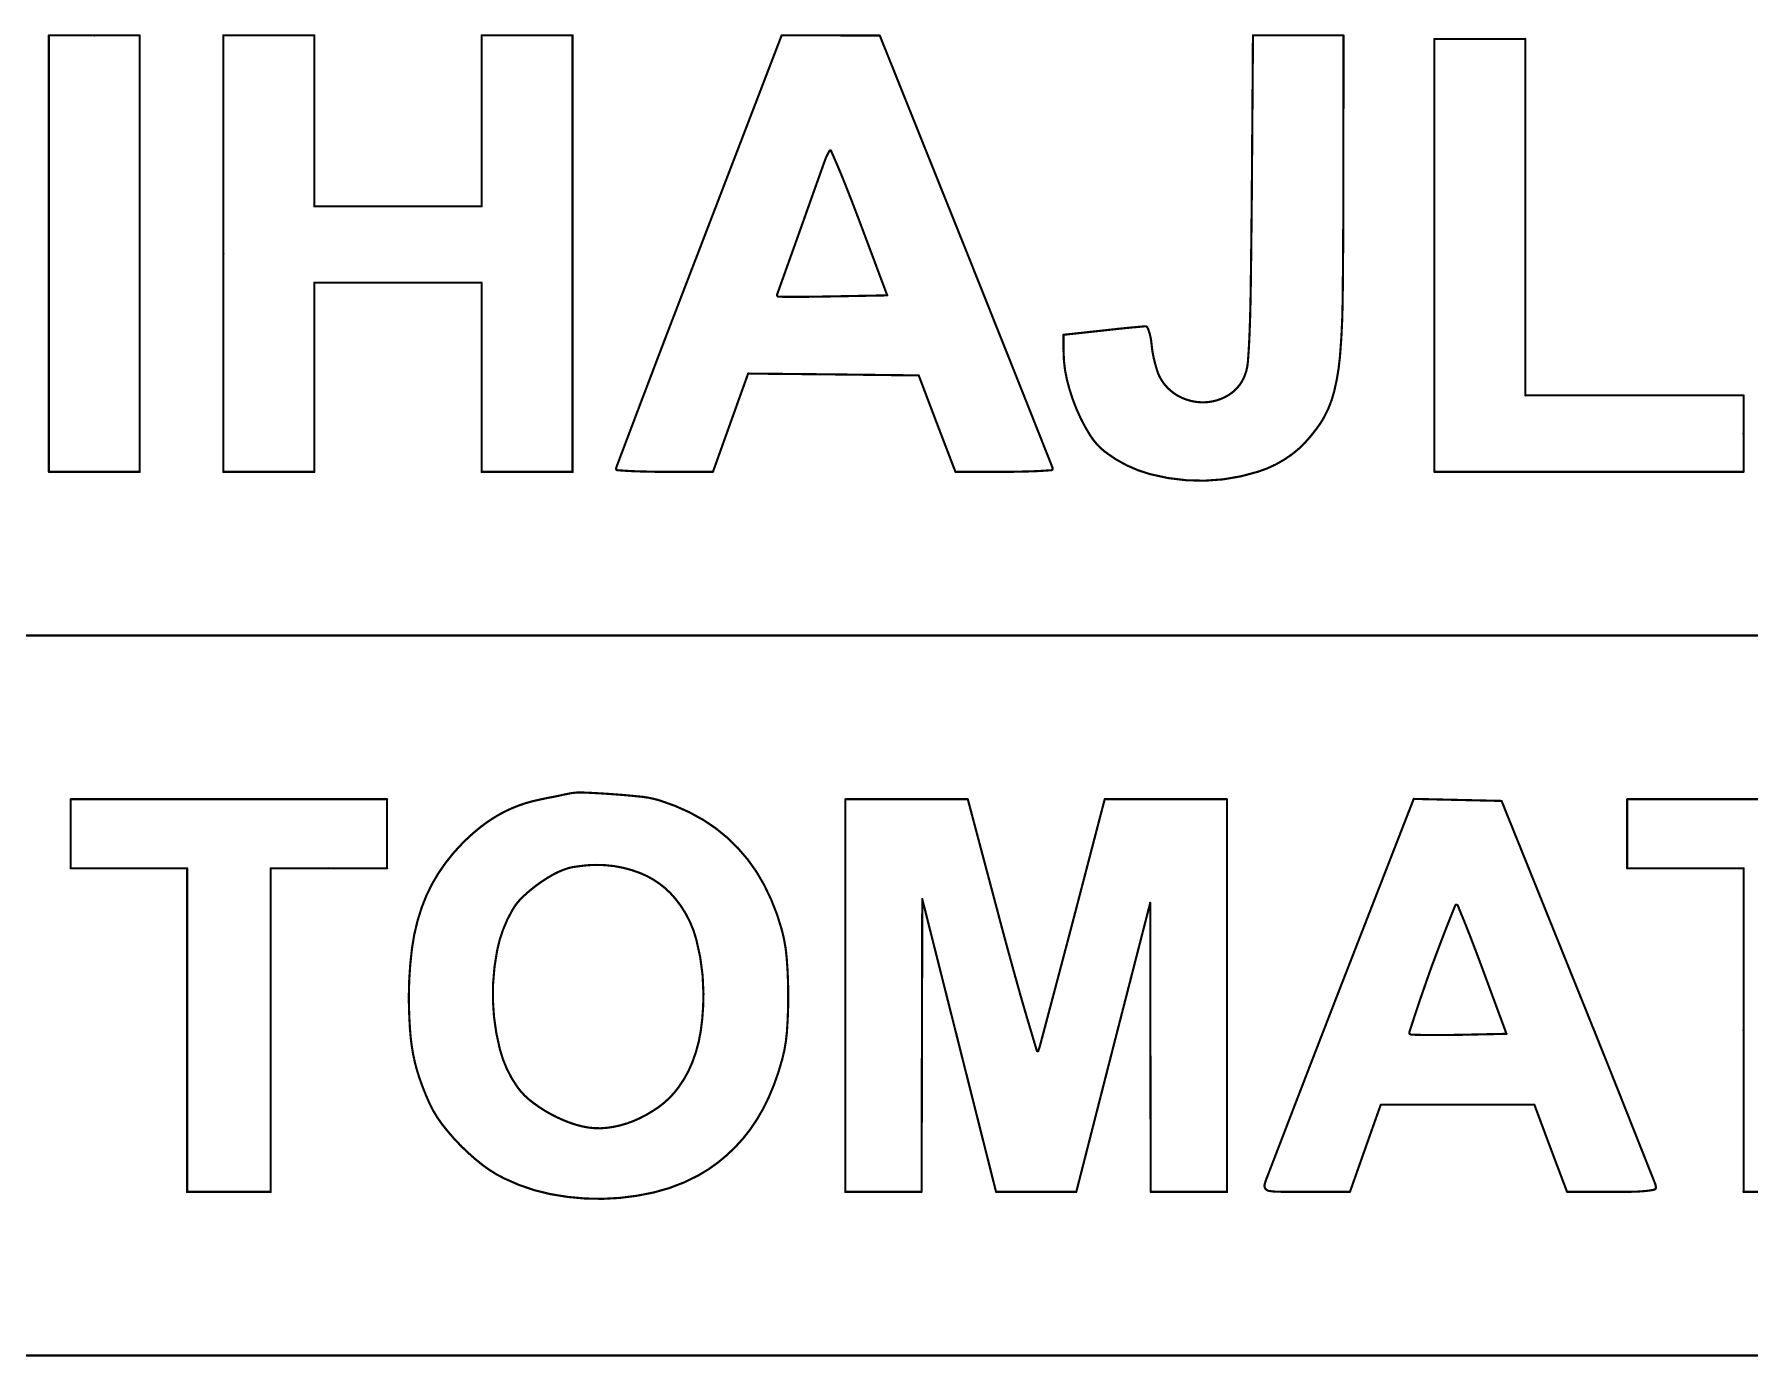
# Model space of a CAD drawing. Header units: millimetres. Extents: x -1282 to 950, y -5021 to 3311.
# Drawn here: x 108.24 to 118.38, y 65.68 to 73.5 of the extents above; entities that cross this region are included whole.
import ezdxf

# ---------------------------------------------------------------- set-up
doc = ezdxf.new("R2010")
doc.units = ezdxf.units.MM
doc.layers.add('TopOverlay', color=2, linetype='Continuous')

msp = doc.modelspace()

# ---------------------------------------------------------------- linework, layer by layer
at = {"layer": 'TopOverlay', "const_width": 0.0127}
for points in [[(108.328, 73.491), (108.597, 73.491)], [(108.328, 72.202), (108.328, 73.491)], [(108.597, 73.491), (108.865, 73.491)], [(108.865, 72.202), (108.865, 73.491)], [(109.359, 73.491), (109.628, 73.491)], [(109.359, 72.202), (109.359, 73.491)], [(109.628, 73.491), (109.897, 73.491)], [(109.897, 72.986), (109.897, 73.491)], [(110.885, 73.491), (111.154, 73.491)], [(110.885, 72.986), (110.885, 73.491)], [(111.154, 73.491), (111.422, 73.491)], [(111.422, 72.202), (111.422, 73.491)], [(112.169, 72.218), (112.658, 73.491)], [(112.658, 73.491), (112.948, 73.491)], [(112.948, 73.491), (113.238, 73.49)], [(113.238, 73.49), (113.749, 72.217)], [(115.436, 72.529), (115.443, 73.491)], [(115.443, 73.491), (115.711, 73.491)], [(115.711, 73.491), (115.978, 73.491)], [(115.977, 72.572), (115.978, 73.491)], [(116.515, 73.47), (116.784, 73.47)], [(116.515, 72.191), (116.515, 73.47)], [(116.784, 73.47), (117.052, 73.47)], [(117.052, 72.417), (117.052, 73.47)], [(109.897, 72.481), (109.897, 72.986)], [(110.885, 72.481), (110.885, 72.986)], [(109.897, 72.481), (110.391, 72.481)], [(110.391, 72.481), (110.885, 72.481)], [(113.118, 72.393), (113.282, 71.955)], [(117.052, 71.364), (117.052, 72.417)], [(108.328, 70.912), (108.328, 72.202)], [(108.865, 70.912), (108.865, 72.202)], [(109.359, 70.912), (109.359, 72.202)], [(111.422, 70.912), (111.422, 72.202)], [(116.515, 70.912), (116.515, 72.191)], [(109.897, 71.471), (109.897, 72.03)], [(109.897, 72.03), (110.391, 72.03)], [(110.391, 72.03), (110.885, 72.03)], [(110.885, 71.471), (110.885, 72.03)], [(112.962, 71.949), (113.282, 71.955)], [(114.323, 71.722), (114.554, 71.747)], [(114.323, 71.722), (114.324, 71.623)], [(109.897, 70.912), (109.897, 71.471)], [(110.885, 70.912), (110.885, 71.471)], [(112.356, 71.203), (112.46, 71.493)], [(112.46, 71.493), (112.964, 71.488)], [(112.964, 71.488), (113.468, 71.482)], [(113.468, 71.482), (113.576, 71.197)], [(117.052, 71.364), (117.697, 71.364)], [(117.697, 71.364), (118.342, 71.364)], [(118.342, 71.138), (118.342, 71.364)], [(112.252, 70.912), (112.356, 71.203)], [(113.576, 71.197), (113.685, 70.912)], [(118.342, 70.912), (118.342, 71.138)], [(108.328, 70.912), (108.597, 70.912)], [(108.597, 70.912), (108.865, 70.912)], [(109.359, 70.912), (109.628, 70.912)], [(109.628, 70.912), (109.897, 70.912)], [(110.885, 70.912), (111.154, 70.912)], [(111.154, 70.912), (111.422, 70.912)], [(111.966, 70.912), (112.252, 70.912)], [(113.685, 70.912), (113.972, 70.912)], [(116.515, 70.912), (117.428, 70.912)], [(117.428, 70.912), (118.342, 70.912)], [(89.44, 69.945), (111.143, 69.945)], [(111.143, 69.945), (132.846, 69.945)], [(108.457, 68.774), (108.457, 68.978)], [(108.457, 68.978), (109.392, 68.978)], [(109.392, 68.978), (110.326, 68.978)], [(110.326, 68.774), (110.326, 68.978)], [(113.034, 67.818), (113.034, 68.978)], [(113.034, 68.978), (113.396, 68.978)], [(113.396, 68.978), (113.758, 68.978)], [(113.758, 68.978), (113.96, 68.217)], [(114.378, 68.253), (114.567, 68.978)], [(114.567, 68.978), (114.929, 68.978)], [(114.929, 68.978), (115.29, 68.978)], [(115.29, 67.818), (115.29, 68.978)], [(115.958, 67.863), (116.393, 68.98)], [(116.393, 68.98), (116.653, 68.974)], [(116.653, 68.974), (116.912, 68.968)], [(116.912, 68.968), (117.367, 67.84)], [(117.654, 68.774), (117.654, 68.978)], [(117.654, 68.978), (118.578, 68.978)], [(108.457, 68.57), (108.457, 68.774)], [(110.326, 68.57), (110.326, 68.774)], [(117.654, 68.57), (117.654, 68.774)], [(108.457, 68.57), (108.801, 68.57)], [(108.801, 68.57), (109.145, 68.57)], [(109.145, 67.614), (109.145, 68.57)], [(109.639, 68.57), (109.983, 68.57)], [(109.639, 67.614), (109.639, 68.57)], [(109.983, 68.57), (110.326, 68.57)], [(117.654, 68.57), (117.998, 68.57)], [(117.998, 68.57), (118.342, 68.57)], [(118.342, 67.614), (118.342, 68.57)], [(113.487, 67.523), (113.489, 68.388)], [(113.489, 68.388), (113.707, 67.523)], [(114.617, 67.512), (114.836, 68.366)], [(114.836, 68.366), (114.837, 67.512)], [(116.8, 67.974), (116.941, 67.592)], [(113.034, 66.658), (113.034, 67.818)], [(115.29, 66.658), (115.29, 67.818)], [(109.145, 66.658), (109.145, 67.614)], [(109.639, 66.658), (109.639, 67.614)], [(118.342, 66.658), (118.342, 67.614)], [(113.485, 66.658), (113.487, 67.523)], [(113.707, 67.523), (113.925, 66.658)], [(114.399, 66.658), (114.617, 67.512)], [(114.837, 67.512), (114.839, 66.658)], [(116.661, 67.586), (116.941, 67.592)], [(116.107, 66.916), (116.198, 67.173)], [(116.198, 67.173), (116.652, 67.173)], [(116.652, 67.173), (117.106, 67.173)], [(117.106, 67.173), (117.202, 66.915)], [(116.016, 66.658), (116.107, 66.916)], [(117.202, 66.915), (117.299, 66.658)], [(109.145, 66.658), (109.392, 66.658)], [(109.392, 66.658), (109.639, 66.658)], [(113.034, 66.658), (113.26, 66.658)], [(113.26, 66.658), (113.485, 66.658)], [(113.925, 66.658), (114.162, 66.658)], [(114.162, 66.658), (114.399, 66.658)], [(114.839, 66.658), (115.065, 66.658)], [(115.065, 66.658), (115.29, 66.658)], [(115.758, 66.658), (116.016, 66.658)], [(117.299, 66.658), (117.562, 66.658)], [(118.342, 66.658), (118.578, 66.658)], [(89.44, 65.691), (111.143, 65.691)], [(111.143, 65.691), (132.846, 65.691)]]:
    msp.add_lwpolyline(points, dxfattribs=at)
at = {"layer": 'TopOverlay', "const_width": 0.00635}
for points in [[(108.325, 73.491, 1), (108.331, 73.491, 1)], [(108.325, 73.491, 1), (108.331, 73.491, 1)], [(108.593, 73.491, 1), (108.6, 73.491, 1)], [(108.593, 73.491, 1), (108.6, 73.491, 1)], [(108.862, 73.491, 1), (108.868, 73.491, 1)], [(108.862, 73.491, 1), (108.868, 73.491, 1)], [(109.356, 73.491, 1), (109.363, 73.491, 1)], [(109.356, 73.491, 1), (109.363, 73.491, 1)], [(109.625, 73.491, 1), (109.631, 73.491, 1)], [(109.625, 73.491, 1), (109.631, 73.491, 1)], [(109.894, 73.491, 1), (109.9, 73.491, 1)], [(109.894, 73.491, 1), (109.9, 73.491, 1)], [(110.882, 73.491, 1), (110.888, 73.491, 1)], [(110.882, 73.491, 1), (110.888, 73.491, 1)], [(111.151, 73.491, 1), (111.157, 73.491, 1)], [(111.151, 73.491, 1), (111.157, 73.491, 1)], [(111.419, 73.491, 1), (111.426, 73.491, 1)], [(111.419, 73.491, 1), (111.426, 73.491, 1)], [(112.655, 73.491, 1), (112.661, 73.491, 1)], [(112.655, 73.491, 1), (112.661, 73.491, 1)], [(112.945, 73.491, 1), (112.951, 73.491, 1)], [(112.945, 73.491, 1), (112.951, 73.491, 1)], [(113.235, 73.49, 1), (113.241, 73.49, 1)], [(113.235, 73.49, 1), (113.241, 73.49, 1)], [(115.44, 73.491, 1), (115.447, 73.491, 1)], [(115.44, 73.491, 1), (115.447, 73.491, 1)], [(115.708, 73.491, 1), (115.714, 73.491, 1)], [(115.708, 73.491, 1), (115.714, 73.491, 1)], [(115.975, 73.491, 1), (115.981, 73.491, 1)], [(115.975, 73.491, 1), (115.981, 73.491, 1)], [(116.512, 73.47, 1), (116.518, 73.47, 1)], [(116.512, 73.47, 1), (116.518, 73.47, 1)], [(116.781, 73.47, 1), (116.787, 73.47, 1)], [(116.781, 73.47, 1), (116.787, 73.47, 1)], [(117.049, 73.47, 1), (117.056, 73.47, 1)], [(117.049, 73.47, 1), (117.056, 73.47, 1)], [(109.894, 72.986, 1), (109.9, 72.986, 1)], [(109.894, 72.986, 1), (109.9, 72.986, 1)], [(110.882, 72.986, 1), (110.888, 72.986, 1)], [(110.882, 72.986, 1), (110.888, 72.986, 1)], [(112.938, 72.809, 1), (112.944, 72.809, 1)], [(112.938, 72.809, 1), (112.944, 72.809, 1)], [(112.947, 72.809, 1), (112.953, 72.809, 1)], [(112.947, 72.809, 1), (112.953, 72.809, 1)], [(112.912, 72.756, 1), (112.918, 72.756, 1)], [(112.912, 72.756, 1), (112.918, 72.756, 1)], [(112.995, 72.696, 1), (113.002, 72.696, 1)], [(112.995, 72.696, 1), (113.002, 72.696, 1)], [(115.974, 72.572, 1), (115.98, 72.572, 1)], [(115.974, 72.572, 1), (115.98, 72.572, 1)], [(109.894, 72.481, 1), (109.9, 72.481, 1)], [(109.894, 72.481, 1), (109.9, 72.481, 1)], [(110.388, 72.481, 1), (110.394, 72.481, 1)], [(110.388, 72.481, 1), (110.394, 72.481, 1)], [(110.882, 72.481, 1), (110.888, 72.481, 1)], [(110.882, 72.481, 1), (110.888, 72.481, 1)], [(113.051, 72.559, 1), (113.058, 72.559, 1)], [(113.051, 72.559, 1), (113.058, 72.559, 1)], [(115.433, 72.529, 1), (115.439, 72.529, 1)], [(115.433, 72.529, 1), (115.439, 72.529, 1)], [(112.773, 72.368, 1), (112.78, 72.368, 1)], [(112.773, 72.368, 1), (112.78, 72.368, 1)], [(113.115, 72.393, 1), (113.121, 72.393, 1)], [(113.115, 72.393, 1), (113.121, 72.393, 1)], [(117.049, 72.417, 1), (117.056, 72.417, 1)], [(117.049, 72.417, 1), (117.056, 72.417, 1)], [(108.325, 72.202, 1), (108.331, 72.202, 1)], [(108.325, 72.202, 1), (108.331, 72.202, 1)], [(108.862, 72.202, 1), (108.868, 72.202, 1)], [(108.862, 72.202, 1), (108.868, 72.202, 1)], [(109.356, 72.202, 1), (109.363, 72.202, 1)], [(109.356, 72.202, 1), (109.363, 72.202, 1)], [(111.419, 72.202, 1), (111.426, 72.202, 1)], [(111.419, 72.202, 1), (111.426, 72.202, 1)], [(112.166, 72.218, 1), (112.172, 72.218, 1)], [(112.166, 72.218, 1), (112.172, 72.218, 1)], [(113.746, 72.217, 1), (113.752, 72.217, 1)], [(113.746, 72.217, 1), (113.752, 72.217, 1)], [(116.512, 72.191, 1), (116.518, 72.191, 1)], [(116.512, 72.191, 1), (116.518, 72.191, 1)], [(109.894, 72.03, 1), (109.9, 72.03, 1)], [(109.894, 72.03, 1), (109.9, 72.03, 1)], [(110.388, 72.03, 1), (110.394, 72.03, 1)], [(110.388, 72.03, 1), (110.394, 72.03, 1)], [(110.882, 72.03, 1), (110.888, 72.03, 1)], [(110.882, 72.03, 1), (110.888, 72.03, 1)], [(112.629, 71.962, 1), (112.635, 71.962, 1)], [(112.629, 71.962, 1), (112.635, 71.962, 1)], [(115.427, 72.01, 1), (115.434, 72.01, 1)], [(115.427, 72.01, 1), (115.434, 72.01, 1)], [(112.631, 71.949, 1), (112.638, 71.949, 1)], [(112.631, 71.949, 1), (112.638, 71.949, 1)], [(112.638, 71.947, 1), (112.644, 71.947, 1)], [(112.638, 71.947, 1), (112.644, 71.947, 1)], [(112.73, 71.946, 1), (112.737, 71.946, 1)], [(112.73, 71.946, 1), (112.737, 71.946, 1)], [(112.835, 71.947, 1), (112.842, 71.947, 1)], [(112.835, 71.947, 1), (112.842, 71.947, 1)], [(112.959, 71.949, 1), (112.965, 71.949, 1)], [(112.959, 71.949, 1), (112.965, 71.949, 1)], [(113.279, 71.955, 1), (113.286, 71.955, 1)], [(113.279, 71.955, 1), (113.286, 71.955, 1)], [(115.97, 71.919, 1), (115.976, 71.919, 1)], [(115.97, 71.919, 1), (115.976, 71.919, 1)], [(114.721, 71.765, 1), (114.728, 71.765, 1)], [(114.721, 71.765, 1), (114.728, 71.765, 1)], [(114.789, 71.771, 1), (114.795, 71.771, 1)], [(114.789, 71.771, 1), (114.795, 71.771, 1)], [(114.806, 71.772, 1), (114.812, 71.772, 1)], [(114.806, 71.772, 1), (114.812, 71.772, 1)], [(114.816, 71.766, 1), (114.822, 71.766, 1)], [(114.816, 71.766, 1), (114.822, 71.766, 1)], [(111.978, 71.729, 1), (111.984, 71.729, 1)], [(111.978, 71.729, 1), (111.984, 71.729, 1)], [(113.941, 71.728, 1), (113.948, 71.728, 1)], [(113.941, 71.728, 1), (113.948, 71.728, 1)], [(114.32, 71.722, 1), (114.326, 71.722, 1)], [(114.32, 71.722, 1), (114.326, 71.722, 1)], [(114.551, 71.747, 1), (114.557, 71.747, 1)], [(114.551, 71.747, 1), (114.557, 71.747, 1)], [(114.641, 71.757, 1), (114.648, 71.757, 1)], [(114.641, 71.757, 1), (114.648, 71.757, 1)], [(114.826, 71.738, 1), (114.833, 71.738, 1)], [(114.826, 71.738, 1), (114.833, 71.738, 1)], [(114.835, 71.701, 1), (114.842, 71.701, 1)], [(114.835, 71.701, 1), (114.842, 71.701, 1)], [(114.842, 71.656, 1), (114.848, 71.656, 1)], [(114.842, 71.656, 1), (114.848, 71.656, 1)], [(115.42, 71.733, 1), (115.427, 71.733, 1)], [(115.42, 71.733, 1), (115.427, 71.733, 1)], [(114.32, 71.623, 1), (114.327, 71.623, 1)], [(114.32, 71.623, 1), (114.327, 71.623, 1)], [(114.849, 71.607, 1), (114.855, 71.607, 1)], [(114.849, 71.607, 1), (114.855, 71.607, 1)], [(114.861, 71.555, 1), (114.867, 71.555, 1)], [(114.861, 71.555, 1), (114.867, 71.555, 1)], [(115.41, 71.562, 1), (115.417, 71.562, 1)], [(115.41, 71.562, 1), (115.417, 71.562, 1)], [(115.954, 71.593, 1), (115.96, 71.593, 1)], [(115.954, 71.593, 1), (115.96, 71.593, 1)], [(109.894, 71.471, 1), (109.9, 71.471, 1)], [(109.894, 71.471, 1), (109.9, 71.471, 1)], [(110.882, 71.471, 1), (110.888, 71.471, 1)], [(110.882, 71.471, 1), (110.888, 71.471, 1)], [(112.457, 71.493, 1), (112.463, 71.493, 1)], [(112.457, 71.493, 1), (112.463, 71.493, 1)], [(112.961, 71.488, 1), (112.967, 71.488, 1)], [(112.961, 71.488, 1), (112.967, 71.488, 1)], [(113.465, 71.482, 1), (113.471, 71.482, 1)], [(113.465, 71.482, 1), (113.471, 71.482, 1)], [(114.34, 71.46, 1), (114.346, 71.46, 1)], [(114.34, 71.46, 1), (114.346, 71.46, 1)], [(114.875, 71.507, 1), (114.881, 71.507, 1)], [(114.875, 71.507, 1), (114.881, 71.507, 1)], [(114.889, 71.473, 1), (114.895, 71.473, 1)], [(114.889, 71.473, 1), (114.895, 71.473, 1)], [(115.392, 71.482, 1), (115.398, 71.482, 1)], [(115.392, 71.482, 1), (115.398, 71.482, 1)], [(114.996, 71.362, 1), (115.002, 71.362, 1)], [(114.996, 71.362, 1), (115.002, 71.362, 1)], [(115.299, 71.368, 1), (115.305, 71.368, 1)], [(115.299, 71.368, 1), (115.305, 71.368, 1)], [(115.92, 71.388, 1), (115.927, 71.388, 1)], [(115.92, 71.388, 1), (115.927, 71.388, 1)], [(117.049, 71.364, 1), (117.056, 71.364, 1)], [(117.049, 71.364, 1), (117.056, 71.364, 1)], [(117.694, 71.364, 1), (117.7, 71.364, 1)], [(117.694, 71.364, 1), (117.7, 71.364, 1)], [(118.338, 71.364, 1), (118.345, 71.364, 1)], [(118.338, 71.364, 1), (118.345, 71.364, 1)], [(111.82, 71.314, 1), (111.826, 71.314, 1)], [(111.82, 71.314, 1), (111.826, 71.314, 1)], [(114.106, 71.314, 1), (114.112, 71.314, 1)], [(114.106, 71.314, 1), (114.112, 71.314, 1)], [(114.397, 71.284, 1), (114.403, 71.284, 1)], [(114.397, 71.284, 1), (114.403, 71.284, 1)], [(115.15, 71.323, 1), (115.157, 71.323, 1)], [(115.15, 71.323, 1), (115.157, 71.323, 1)], [(112.353, 71.203, 1), (112.359, 71.203, 1)], [(112.353, 71.203, 1), (112.359, 71.203, 1)], [(113.573, 71.197, 1), (113.58, 71.197, 1)], [(113.573, 71.197, 1), (113.58, 71.197, 1)], [(115.83, 71.187, 1), (115.836, 71.187, 1)], [(115.83, 71.187, 1), (115.836, 71.187, 1)], [(115.858, 71.231, 1), (115.864, 71.231, 1)], [(115.858, 71.231, 1), (115.864, 71.231, 1)], [(114.477, 71.128, 1), (114.484, 71.128, 1)], [(114.477, 71.128, 1), (114.484, 71.128, 1)], [(115.716, 71.054, 1), (115.723, 71.054, 1)], [(115.716, 71.054, 1), (115.723, 71.054, 1)], [(115.753, 71.091, 1), (115.759, 71.091, 1)], [(115.753, 71.091, 1), (115.759, 71.091, 1)], [(115.793, 71.138, 1), (115.799, 71.138, 1)], [(115.793, 71.138, 1), (115.799, 71.138, 1)], [(118.338, 71.138, 1), (118.345, 71.138, 1)], [(118.338, 71.138, 1), (118.345, 71.138, 1)], [(114.568, 71.029, 1), (114.574, 71.029, 1)], [(114.568, 71.029, 1), (114.574, 71.029, 1)], [(108.325, 70.912, 1), (108.331, 70.912, 1)], [(108.325, 70.912, 1), (108.331, 70.912, 1)], [(108.593, 70.912, 1), (108.6, 70.912, 1)], [(108.593, 70.912, 1), (108.6, 70.912, 1)], [(108.862, 70.912, 1), (108.868, 70.912, 1)], [(108.862, 70.912, 1), (108.868, 70.912, 1)], [(109.356, 70.912, 1), (109.363, 70.912, 1)], [(109.356, 70.912, 1), (109.363, 70.912, 1)], [(109.625, 70.912, 1), (109.631, 70.912, 1)], [(109.625, 70.912, 1), (109.631, 70.912, 1)], [(109.894, 70.912, 1), (109.9, 70.912, 1)], [(109.894, 70.912, 1), (109.9, 70.912, 1)], [(110.882, 70.912, 1), (110.888, 70.912, 1)], [(110.882, 70.912, 1), (110.888, 70.912, 1)], [(111.151, 70.912, 1), (111.157, 70.912, 1)], [(111.151, 70.912, 1), (111.157, 70.912, 1)], [(111.419, 70.912, 1), (111.426, 70.912, 1)], [(111.419, 70.912, 1), (111.426, 70.912, 1)], [(111.677, 70.929, 1), (111.683, 70.929, 1)], [(111.677, 70.929, 1), (111.683, 70.929, 1)], [(111.679, 70.941, 1), (111.685, 70.941, 1)], [(111.679, 70.941, 1), (111.685, 70.941, 1)], [(111.683, 70.922, 1), (111.689, 70.922, 1)], [(111.683, 70.922, 1), (111.689, 70.922, 1)], [(111.761, 70.917, 1), (111.767, 70.917, 1)], [(111.761, 70.917, 1), (111.767, 70.917, 1)], [(111.853, 70.914, 1), (111.86, 70.914, 1)], [(111.853, 70.914, 1), (111.86, 70.914, 1)], [(111.963, 70.912, 1), (111.969, 70.912, 1)], [(111.963, 70.912, 1), (111.969, 70.912, 1)], [(112.249, 70.912, 1), (112.255, 70.912, 1)], [(112.249, 70.912, 1), (112.255, 70.912, 1)], [(113.682, 70.912, 1), (113.688, 70.912, 1)], [(113.682, 70.912, 1), (113.688, 70.912, 1)], [(113.969, 70.912, 1), (113.975, 70.912, 1)], [(113.969, 70.912, 1), (113.975, 70.912, 1)], [(114.079, 70.914, 1), (114.085, 70.914, 1)], [(114.079, 70.914, 1), (114.085, 70.914, 1)], [(114.171, 70.917, 1), (114.178, 70.917, 1)], [(114.171, 70.917, 1), (114.178, 70.917, 1)], [(114.25, 70.922, 1), (114.256, 70.922, 1)], [(114.25, 70.922, 1), (114.256, 70.922, 1)], [(114.254, 70.941, 1), (114.26, 70.941, 1)], [(114.254, 70.941, 1), (114.26, 70.941, 1)], [(114.256, 70.929, 1), (114.262, 70.929, 1)], [(114.256, 70.929, 1), (114.262, 70.929, 1)], [(114.831, 70.899, 1), (114.837, 70.899, 1)], [(114.831, 70.899, 1), (114.837, 70.899, 1)], [(115.155, 70.86, 1), (115.161, 70.86, 1)], [(115.155, 70.86, 1), (115.161, 70.86, 1)], [(115.472, 70.914, 1), (115.479, 70.914, 1)], [(115.472, 70.914, 1), (115.479, 70.914, 1)], [(116.512, 70.912, 1), (116.518, 70.912, 1)], [(116.512, 70.912, 1), (116.518, 70.912, 1)], [(117.425, 70.912, 1), (117.432, 70.912, 1)], [(117.425, 70.912, 1), (117.432, 70.912, 1)], [(118.338, 70.912, 1), (118.345, 70.912, 1)], [(118.338, 70.912, 1), (118.345, 70.912, 1)], [(111.14, 69.945, 1), (111.146, 69.945, 1)], [(111.14, 69.945, 1), (111.146, 69.945, 1)], [(108.454, 68.978, 1), (108.46, 68.978, 1)], [(108.454, 68.978, 1), (108.46, 68.978, 1)], [(109.389, 68.978, 1), (109.395, 68.978, 1)], [(109.389, 68.978, 1), (109.395, 68.978, 1)], [(110.323, 68.978, 1), (110.33, 68.978, 1)], [(110.323, 68.978, 1), (110.33, 68.978, 1)], [(111.102, 68.941, 1), (111.108, 68.941, 1)], [(111.102, 68.941, 1), (111.108, 68.941, 1)], [(111.226, 68.976, 1), (111.232, 68.976, 1)], [(111.226, 68.976, 1), (111.232, 68.976, 1)], [(111.274, 68.986, 1), (111.281, 68.986, 1)], [(111.274, 68.986, 1), (111.281, 68.986, 1)], [(111.322, 68.995, 1), (111.328, 68.995, 1)], [(111.322, 68.995, 1), (111.328, 68.995, 1)], [(111.363, 69.004, 1), (111.369, 69.004, 1)], [(111.363, 69.004, 1), (111.369, 69.004, 1)], [(111.387, 69.009, 1), (111.393, 69.009, 1)], [(111.387, 69.009, 1), (111.393, 69.009, 1)], [(111.474, 69.018, 1), (111.48, 69.018, 1)], [(111.474, 69.018, 1), (111.48, 69.018, 1)], [(111.654, 69.008, 1), (111.66, 69.008, 1)], [(111.654, 69.008, 1), (111.66, 69.008, 1)], [(111.834, 68.992, 1), (111.841, 68.992, 1)], [(111.834, 68.992, 1), (111.841, 68.992, 1)], [(111.937, 68.97, 1), (111.943, 68.97, 1)], [(111.937, 68.97, 1), (111.943, 68.97, 1)], [(113.031, 68.978, 1), (113.037, 68.978, 1)], [(113.031, 68.978, 1), (113.037, 68.978, 1)], [(113.393, 68.978, 1), (113.399, 68.978, 1)], [(113.393, 68.978, 1), (113.399, 68.978, 1)], [(113.755, 68.978, 1), (113.761, 68.978, 1)], [(113.755, 68.978, 1), (113.761, 68.978, 1)], [(114.564, 68.978, 1), (114.571, 68.978, 1)], [(114.564, 68.978, 1), (114.571, 68.978, 1)], [(114.926, 68.978, 1), (114.932, 68.978, 1)], [(114.926, 68.978, 1), (114.932, 68.978, 1)], [(115.287, 68.978, 1), (115.293, 68.978, 1)], [(115.287, 68.978, 1), (115.293, 68.978, 1)], [(116.39, 68.98, 1), (116.396, 68.98, 1)], [(116.39, 68.98, 1), (116.396, 68.98, 1)], [(116.65, 68.974, 1), (116.656, 68.974, 1)], [(116.65, 68.974, 1), (116.656, 68.974, 1)], [(116.909, 68.968, 1), (116.915, 68.968, 1)], [(116.909, 68.968, 1), (116.915, 68.968, 1)], [(117.651, 68.978, 1), (117.657, 68.978, 1)], [(117.651, 68.978, 1), (117.657, 68.978, 1)], [(110.987, 68.888, 1), (110.994, 68.888, 1)], [(110.987, 68.888, 1), (110.994, 68.888, 1)], [(112.19, 68.857, 1), (112.196, 68.857, 1)], [(112.19, 68.857, 1), (112.196, 68.857, 1)], [(108.454, 68.774, 1), (108.46, 68.774, 1)], [(108.454, 68.774, 1), (108.46, 68.774, 1)], [(110.323, 68.774, 1), (110.33, 68.774, 1)], [(110.323, 68.774, 1), (110.33, 68.774, 1)], [(110.773, 68.722, 1), (110.779, 68.722, 1)], [(110.773, 68.722, 1), (110.779, 68.722, 1)], [(110.879, 68.816, 1), (110.885, 68.816, 1)], [(110.879, 68.816, 1), (110.885, 68.816, 1)], [(117.651, 68.774, 1), (117.657, 68.774, 1)], [(117.651, 68.774, 1), (117.657, 68.774, 1)], [(112.396, 68.69, 1), (112.402, 68.69, 1)], [(112.396, 68.69, 1), (112.402, 68.69, 1)], [(108.454, 68.57, 1), (108.46, 68.57, 1)], [(108.454, 68.57, 1), (108.46, 68.57, 1)], [(108.798, 68.57, 1), (108.804, 68.57, 1)], [(108.798, 68.57, 1), (108.804, 68.57, 1)], [(109.141, 68.57, 1), (109.148, 68.57, 1)], [(109.141, 68.57, 1), (109.148, 68.57, 1)], [(109.636, 68.57, 1), (109.642, 68.57, 1)], [(109.636, 68.57, 1), (109.642, 68.57, 1)], [(109.979, 68.57, 1), (109.986, 68.57, 1)], [(109.979, 68.57, 1), (109.986, 68.57, 1)], [(110.323, 68.57, 1), (110.33, 68.57, 1)], [(110.323, 68.57, 1), (110.33, 68.57, 1)], [(110.627, 68.541, 1), (110.633, 68.541, 1)], [(110.627, 68.541, 1), (110.633, 68.541, 1)], [(111.303, 68.532, 1), (111.309, 68.532, 1)], [(111.303, 68.532, 1), (111.309, 68.532, 1)], [(111.391, 68.57, 1), (111.398, 68.57, 1)], [(111.391, 68.57, 1), (111.398, 68.57, 1)], [(111.422, 68.577, 1), (111.428, 68.577, 1)], [(111.422, 68.577, 1), (111.428, 68.577, 1)], [(111.464, 68.583, 1), (111.47, 68.583, 1)], [(111.464, 68.583, 1), (111.47, 68.583, 1)], [(111.511, 68.588, 1), (111.517, 68.588, 1)], [(111.511, 68.588, 1), (111.517, 68.588, 1)], [(111.555, 68.59, 1), (111.561, 68.59, 1)], [(111.555, 68.59, 1), (111.561, 68.59, 1)], [(111.821, 68.541, 1), (111.827, 68.541, 1)], [(111.821, 68.541, 1), (111.827, 68.541, 1)], [(117.651, 68.57, 1), (117.657, 68.57, 1)], [(117.651, 68.57, 1), (117.657, 68.57, 1)], [(117.995, 68.57, 1), (118.001, 68.57, 1)], [(117.995, 68.57, 1), (118.001, 68.57, 1)], [(118.338, 68.57, 1), (118.345, 68.57, 1)], [(118.338, 68.57, 1), (118.345, 68.57, 1)], [(111.206, 68.469, 1), (111.212, 68.469, 1)], [(111.206, 68.469, 1), (111.212, 68.469, 1)], [(112.552, 68.471, 1), (112.558, 68.471, 1)], [(112.552, 68.471, 1), (112.558, 68.471, 1)], [(110.528, 68.338, 1), (110.534, 68.338, 1)], [(110.528, 68.338, 1), (110.534, 68.338, 1)], [(111.065, 68.325, 1), (111.071, 68.325, 1)], [(111.065, 68.325, 1), (111.071, 68.325, 1)], [(111.119, 68.395, 1), (111.126, 68.395, 1)], [(111.119, 68.395, 1), (111.126, 68.395, 1)], [(112.024, 68.394, 1), (112.03, 68.394, 1)], [(112.024, 68.394, 1), (112.03, 68.394, 1)], [(113.486, 68.388, 1), (113.493, 68.388, 1)], [(113.486, 68.388, 1), (113.493, 68.388, 1)], [(114.832, 68.366, 1), (114.839, 68.366, 1)], [(114.832, 68.366, 1), (114.839, 68.366, 1)], [(116.635, 68.35, 1), (116.641, 68.35, 1)], [(116.635, 68.35, 1), (116.641, 68.35, 1)], [(116.642, 68.355, 1), (116.649, 68.355, 1)], [(116.642, 68.355, 1), (116.649, 68.355, 1)], [(116.65, 68.35, 1), (116.656, 68.35, 1)], [(116.65, 68.35, 1), (116.656, 68.35, 1)], [(113.957, 68.217, 1), (113.963, 68.217, 1)], [(113.957, 68.217, 1), (113.963, 68.217, 1)], [(114.374, 68.253, 1), (114.381, 68.253, 1)], [(114.374, 68.253, 1), (114.381, 68.253, 1)], [(116.592, 68.245, 1), (116.599, 68.245, 1)], [(116.592, 68.245, 1), (116.599, 68.245, 1)], [(116.694, 68.243, 1), (116.7, 68.243, 1)], [(116.694, 68.243, 1), (116.7, 68.243, 1)], [(112.15, 68.152, 1), (112.156, 68.152, 1)], [(112.15, 68.152, 1), (112.156, 68.152, 1)], [(112.656, 68.203, 1), (112.663, 68.203, 1)], [(112.656, 68.203, 1), (112.663, 68.203, 1)], [(116.545, 68.123, 1), (116.552, 68.123, 1)], [(116.545, 68.123, 1), (116.552, 68.123, 1)], [(116.742, 68.12, 1), (116.748, 68.12, 1)], [(116.742, 68.12, 1), (116.748, 68.12, 1)], [(110.471, 68.098, 1), (110.477, 68.098, 1)], [(110.471, 68.098, 1), (110.477, 68.098, 1)], [(110.974, 68.085, 1), (110.98, 68.085, 1)], [(110.974, 68.085, 1), (110.98, 68.085, 1)], [(112.685, 68.04, 1), (112.691, 68.04, 1)], [(112.685, 68.04, 1), (112.691, 68.04, 1)], [(114.035, 67.928, 1), (114.042, 67.928, 1)], [(114.035, 67.928, 1), (114.042, 67.928, 1)], [(114.301, 67.973, 1), (114.307, 67.973, 1)], [(114.301, 67.973, 1), (114.307, 67.973, 1)], [(116.492, 67.979, 1), (116.498, 67.979, 1)], [(116.492, 67.979, 1), (116.498, 67.979, 1)], [(116.797, 67.974, 1), (116.804, 67.974, 1)], [(116.797, 67.974, 1), (116.804, 67.974, 1)], [(110.452, 67.809, 1), (110.459, 67.809, 1)], [(110.452, 67.809, 1), (110.459, 67.809, 1)], [(112.193, 67.828, 1), (112.199, 67.828, 1)], [(112.193, 67.828, 1), (112.199, 67.828, 1)], [(112.694, 67.82, 1), (112.7, 67.82, 1)], [(112.694, 67.82, 1), (112.7, 67.82, 1)], [(113.031, 67.818, 1), (113.037, 67.818, 1)], [(113.031, 67.818, 1), (113.037, 67.818, 1)], [(115.287, 67.818, 1), (115.293, 67.818, 1)], [(115.287, 67.818, 1), (115.293, 67.818, 1)], [(115.955, 67.863, 1), (115.961, 67.863, 1)], [(115.955, 67.863, 1), (115.961, 67.863, 1)], [(116.441, 67.833, 1), (116.447, 67.833, 1)], [(116.441, 67.833, 1), (116.447, 67.833, 1)], [(117.364, 67.84, 1), (117.371, 67.84, 1)], [(117.364, 67.84, 1), (117.371, 67.84, 1)], [(110.949, 67.79, 1), (110.955, 67.79, 1)], [(110.949, 67.79, 1), (110.955, 67.79, 1)], [(114.237, 67.731, 1), (114.243, 67.731, 1)], [(114.237, 67.731, 1), (114.243, 67.731, 1)], [(116.399, 67.709, 1), (116.405, 67.709, 1)], [(116.399, 67.709, 1), (116.405, 67.709, 1)], [(109.141, 67.614, 1), (109.148, 67.614, 1)], [(109.141, 67.614, 1), (109.148, 67.614, 1)], [(109.636, 67.614, 1), (109.642, 67.614, 1)], [(109.636, 67.614, 1), (109.642, 67.614, 1)], [(110.458, 67.62, 1), (110.465, 67.62, 1)], [(110.458, 67.62, 1), (110.465, 67.62, 1)], [(112.176, 67.608, 1), (112.183, 67.608, 1)], [(112.176, 67.608, 1), (112.183, 67.608, 1)], [(112.686, 67.601, 1), (112.692, 67.601, 1)], [(112.686, 67.601, 1), (112.692, 67.601, 1)], [(114.103, 67.69, 1), (114.11, 67.69, 1)], [(114.103, 67.69, 1), (114.11, 67.69, 1)], [(116.364, 67.601, 1), (116.37, 67.601, 1)], [(116.364, 67.601, 1), (116.37, 67.601, 1)], [(118.338, 67.614, 1), (118.345, 67.614, 1)], [(118.338, 67.614, 1), (118.345, 67.614, 1)], [(110.99, 67.501, 1), (110.996, 67.501, 1)], [(110.99, 67.501, 1), (110.996, 67.501, 1)], [(113.484, 67.523, 1), (113.49, 67.523, 1)], [(113.484, 67.523, 1), (113.49, 67.523, 1)], [(113.704, 67.523, 1), (113.71, 67.523, 1)], [(113.704, 67.523, 1), (113.71, 67.523, 1)], [(114.181, 67.52, 1), (114.187, 67.52, 1)], [(114.181, 67.52, 1), (114.187, 67.52, 1)], [(114.614, 67.512, 1), (114.62, 67.512, 1)], [(114.614, 67.512, 1), (114.62, 67.512, 1)], [(114.834, 67.512, 1), (114.84, 67.512, 1)], [(114.834, 67.512, 1), (114.84, 67.512, 1)], [(116.366, 67.591, 1), (116.373, 67.591, 1)], [(116.366, 67.591, 1), (116.373, 67.591, 1)], [(116.376, 67.587, 1), (116.383, 67.587, 1)], [(116.376, 67.587, 1), (116.383, 67.587, 1)], [(116.456, 67.585, 1), (116.463, 67.585, 1)], [(116.456, 67.585, 1), (116.463, 67.585, 1)], [(116.549, 67.585, 1), (116.556, 67.585, 1)], [(116.549, 67.585, 1), (116.556, 67.585, 1)], [(116.658, 67.586, 1), (116.664, 67.586, 1)], [(116.658, 67.586, 1), (116.664, 67.586, 1)], [(116.938, 67.592, 1), (116.945, 67.592, 1)], [(116.938, 67.592, 1), (116.945, 67.592, 1)], [(110.478, 67.469, 1), (110.484, 67.469, 1)], [(110.478, 67.469, 1), (110.484, 67.469, 1)], [(112.127, 67.423, 1), (112.134, 67.423, 1)], [(112.127, 67.423, 1), (112.134, 67.423, 1)], [(112.658, 67.44, 1), (112.665, 67.44, 1)], [(112.658, 67.44, 1), (112.665, 67.44, 1)], [(114.163, 67.492, 1), (114.169, 67.492, 1)], [(114.163, 67.492, 1), (114.169, 67.492, 1)], [(114.172, 67.492, 1), (114.178, 67.492, 1)], [(114.172, 67.492, 1), (114.178, 67.492, 1)], [(115.787, 67.432, 1), (115.794, 67.432, 1)], [(115.787, 67.432, 1), (115.794, 67.432, 1)], [(117.539, 67.405, 1), (117.545, 67.405, 1)], [(117.539, 67.405, 1), (117.545, 67.405, 1)], [(110.515, 67.33, 1), (110.521, 67.33, 1)], [(110.515, 67.33, 1), (110.521, 67.33, 1)], [(111.094, 67.277, 1), (111.1, 67.277, 1)], [(111.094, 67.277, 1), (111.1, 67.277, 1)], [(111.161, 67.205, 1), (111.167, 67.205, 1)], [(111.161, 67.205, 1), (111.167, 67.205, 1)], [(112.045, 67.275, 1), (112.051, 67.275, 1)], [(112.045, 67.275, 1), (112.051, 67.275, 1)], [(112.579, 67.217, 1), (112.585, 67.217, 1)], [(112.579, 67.217, 1), (112.585, 67.217, 1)], [(110.574, 67.182, 1), (110.58, 67.182, 1)], [(110.574, 67.182, 1), (110.58, 67.182, 1)], [(111.257, 67.137, 1), (111.263, 67.137, 1)], [(111.257, 67.137, 1), (111.263, 67.137, 1)], [(111.818, 67.094, 1), (111.824, 67.094, 1)], [(111.818, 67.094, 1), (111.824, 67.094, 1)], [(111.932, 67.162, 1), (111.938, 67.162, 1)], [(111.932, 67.162, 1), (111.938, 67.162, 1)], [(116.195, 67.173, 1), (116.201, 67.173, 1)], [(116.195, 67.173, 1), (116.201, 67.173, 1)], [(116.649, 67.173, 1), (116.655, 67.173, 1)], [(116.649, 67.173, 1), (116.655, 67.173, 1)], [(117.103, 67.173, 1), (117.109, 67.173, 1)], [(117.103, 67.173, 1), (117.109, 67.173, 1)], [(110.647, 67.06, 1), (110.654, 67.06, 1)], [(110.647, 67.06, 1), (110.654, 67.06, 1)], [(111.367, 67.081, 1), (111.373, 67.081, 1)], [(111.367, 67.081, 1), (111.373, 67.081, 1)], [(111.477, 67.045, 1), (111.483, 67.045, 1)], [(111.477, 67.045, 1), (111.483, 67.045, 1)], [(111.586, 67.034, 1), (111.592, 67.034, 1)], [(111.586, 67.034, 1), (111.592, 67.034, 1)], [(111.701, 67.051, 1), (111.708, 67.051, 1)], [(111.701, 67.051, 1), (111.708, 67.051, 1)], [(112.47, 67.028, 1), (112.476, 67.028, 1)], [(112.47, 67.028, 1), (112.476, 67.028, 1)], [(115.644, 67.061, 1), (115.651, 67.061, 1)], [(115.644, 67.061, 1), (115.651, 67.061, 1)], [(117.686, 67.035, 1), (117.692, 67.035, 1)], [(117.686, 67.035, 1), (117.692, 67.035, 1)], [(110.759, 66.931, 1), (110.766, 66.931, 1)], [(110.759, 66.931, 1), (110.766, 66.931, 1)], [(116.104, 66.916, 1), (116.11, 66.916, 1)], [(116.104, 66.916, 1), (116.11, 66.916, 1)], [(117.199, 66.915, 1), (117.206, 66.915, 1)], [(117.199, 66.915, 1), (117.206, 66.915, 1)], [(110.889, 66.816, 1), (110.895, 66.816, 1)], [(110.889, 66.816, 1), (110.895, 66.816, 1)], [(112.331, 66.875, 1), (112.337, 66.875, 1)], [(112.331, 66.875, 1), (112.337, 66.875, 1)], [(111.015, 66.738, 1), (111.021, 66.738, 1)], [(111.015, 66.738, 1), (111.021, 66.738, 1)], [(112.163, 66.756, 1), (112.17, 66.756, 1)], [(112.163, 66.756, 1), (112.17, 66.756, 1)], [(115.509, 66.702, 1), (115.515, 66.702, 1)], [(115.509, 66.702, 1), (115.515, 66.702, 1)], [(115.519, 66.736, 1), (115.526, 66.736, 1)], [(115.519, 66.736, 1), (115.526, 66.736, 1)], [(117.816, 66.705, 1), (117.823, 66.705, 1)], [(117.816, 66.705, 1), (117.823, 66.705, 1)], [(109.141, 66.658, 1), (109.148, 66.658, 1)], [(109.141, 66.658, 1), (109.148, 66.658, 1)], [(109.389, 66.658, 1), (109.395, 66.658, 1)], [(109.389, 66.658, 1), (109.395, 66.658, 1)], [(109.636, 66.658, 1), (109.642, 66.658, 1)], [(109.636, 66.658, 1), (109.642, 66.658, 1)], [(111.288, 66.645, 1), (111.294, 66.645, 1)], [(111.288, 66.645, 1), (111.294, 66.645, 1)], [(111.596, 66.617, 1), (111.602, 66.617, 1)], [(111.596, 66.617, 1), (111.602, 66.617, 1)], [(111.9, 66.655, 1), (111.907, 66.655, 1)], [(111.9, 66.655, 1), (111.907, 66.655, 1)], [(113.031, 66.658, 1), (113.037, 66.658, 1)], [(113.031, 66.658, 1), (113.037, 66.658, 1)], [(113.256, 66.658, 1), (113.263, 66.658, 1)], [(113.256, 66.658, 1), (113.263, 66.658, 1)], [(113.482, 66.658, 1), (113.488, 66.658, 1)], [(113.482, 66.658, 1), (113.488, 66.658, 1)], [(113.922, 66.658, 1), (113.928, 66.658, 1)], [(113.922, 66.658, 1), (113.928, 66.658, 1)], [(114.159, 66.658, 1), (114.165, 66.658, 1)], [(114.159, 66.658, 1), (114.165, 66.658, 1)], [(114.395, 66.658, 1), (114.402, 66.658, 1)], [(114.395, 66.658, 1), (114.402, 66.658, 1)], [(114.836, 66.658, 1), (114.842, 66.658, 1)], [(114.836, 66.658, 1), (114.842, 66.658, 1)], [(115.061, 66.658, 1), (115.068, 66.658, 1)], [(115.061, 66.658, 1), (115.068, 66.658, 1)], [(115.287, 66.658, 1), (115.293, 66.658, 1)], [(115.287, 66.658, 1), (115.293, 66.658, 1)], [(115.513, 66.678, 1), (115.519, 66.678, 1)], [(115.513, 66.678, 1), (115.519, 66.678, 1)], [(115.534, 66.664, 1), (115.54, 66.664, 1)], [(115.534, 66.664, 1), (115.54, 66.664, 1)], [(115.589, 66.659, 1), (115.595, 66.659, 1)], [(115.589, 66.659, 1), (115.595, 66.659, 1)], [(115.755, 66.658, 1), (115.761, 66.658, 1)], [(115.755, 66.658, 1), (115.761, 66.658, 1)], [(116.012, 66.658, 1), (116.019, 66.658, 1)], [(116.012, 66.658, 1), (116.019, 66.658, 1)], [(117.296, 66.658, 1), (117.302, 66.658, 1)], [(117.296, 66.658, 1), (117.302, 66.658, 1)], [(117.559, 66.658, 1), (117.565, 66.658, 1)], [(117.559, 66.658, 1), (117.565, 66.658, 1)], [(117.688, 66.659, 1), (117.695, 66.659, 1)], [(117.688, 66.659, 1), (117.695, 66.659, 1)], [(117.765, 66.664, 1), (117.771, 66.664, 1)], [(117.765, 66.664, 1), (117.771, 66.664, 1)], [(117.811, 66.671, 1), (117.817, 66.671, 1)], [(117.811, 66.671, 1), (117.817, 66.671, 1)], [(117.821, 66.685, 1), (117.827, 66.685, 1)], [(117.821, 66.685, 1), (117.827, 66.685, 1)], [(118.338, 66.658, 1), (118.345, 66.658, 1)], [(118.338, 66.658, 1), (118.345, 66.658, 1)], [(111.14, 65.691, 1), (111.146, 65.691, 1)], [(111.14, 65.691, 1), (111.146, 65.691, 1)]]:
    msp.add_lwpolyline(points, format="xyb", close=True, dxfattribs=at)
at = {"layer": 'TopOverlay', "const_width": 0.0127}
for points in [[(112.915, 72.756, -0.052284), (112.941, 72.809)], [(112.941, 72.809, -0.604865), (112.95, 72.809)], [(112.95, 72.809, -0.00246), (112.999, 72.696)], [(112.777, 72.368, -0.000554), (112.915, 72.756)], [(112.999, 72.696, -0.006964), (113.054, 72.559)], [(115.977, 72.572, -0.002804), (115.973, 71.919)], [(113.054, 72.559, -0.003974), (113.118, 72.393)], [(115.436, 72.529, -0.001148), (115.43, 72.01)], [(112.632, 71.962, -0.000132), (112.777, 72.368)], [(111.981, 71.729, -0.000422), (112.169, 72.218)], [(113.749, 72.217, -0.000421), (113.944, 71.728)], [(112.634, 71.949, -0.289526), (112.632, 71.962)], [(115.43, 72.01, -0.006535), (115.423, 71.733)], [(112.641, 71.947, -0.197695), (112.634, 71.949)], [(112.733, 71.946, -0.000582), (112.641, 71.947)], [(112.838, 71.947, -0.003229), (112.733, 71.946)], [(112.962, 71.949, -0.001997), (112.838, 71.947)], [(115.973, 71.919, -0.018588), (115.957, 71.593)], [(114.645, 71.757, -0.001498), (114.724, 71.765)], [(114.724, 71.765, -0.000782), (114.792, 71.771)], [(114.792, 71.771, -0.023985), (114.809, 71.772)], [(114.809, 71.772, -0.29527), (114.819, 71.766)], [(114.819, 71.766, -0.030308), (114.83, 71.738)], [(111.823, 71.314, -0.000692), (111.981, 71.729)], [(113.944, 71.728, -0.000691), (114.109, 71.314)], [(114.554, 71.747, -0.00104), (114.645, 71.757)], [(114.83, 71.738, -0.030097), (114.839, 71.701)], [(114.839, 71.701, -0.019167), (114.845, 71.656)], [(114.852, 71.607, -0.02054), (114.845, 71.656)], [(115.423, 71.733, -0.009946), (115.413, 71.562)], [(114.343, 71.46, -0.057554), (114.324, 71.623)], [(114.864, 71.555, -0.016438), (114.852, 71.607)], [(114.878, 71.507, -0.016741), (114.864, 71.555)], [(115.413, 71.562, -0.071889), (115.395, 71.482)], [(115.957, 71.593, -0.038274), (115.923, 71.388)], [(114.4, 71.284, -0.04047), (114.343, 71.46)], [(114.892, 71.473, -0.039908), (114.878, 71.507)], [(114.999, 71.362, -0.146055), (114.892, 71.473)], [(115.395, 71.482, -0.160324), (115.302, 71.368)], [(115.153, 71.323, -0.133754), (114.999, 71.362)], [(115.302, 71.368, -0.138607), (115.153, 71.323)], [(115.923, 71.388, -0.068984), (115.861, 71.231)], [(111.682, 70.941, -0.000051), (111.823, 71.314)], [(114.109, 71.314, -0.00005), (114.257, 70.941)], [(114.481, 71.128, -0.041371), (114.4, 71.284)], [(115.833, 71.187, -0.015019), (115.796, 71.138)], [(115.861, 71.231, -0.024902), (115.833, 71.187)], [(114.571, 71.029, -0.090109), (114.481, 71.128)], [(115.72, 71.054, -0.106516), (115.476, 70.914)], [(115.756, 71.091, -0.025362), (115.72, 71.054)], [(115.796, 71.138, -0.015028), (115.756, 71.091)], [(114.834, 70.899, -0.097689), (114.571, 71.029)], [(111.68, 70.929, -0.09687), (111.682, 70.941)], [(111.686, 70.922, -0.387355), (111.68, 70.929)], [(111.764, 70.917, -0.003063), (111.686, 70.922)], [(111.857, 70.914, -0.008774), (111.764, 70.917)], [(111.966, 70.912, -0.005283), (111.857, 70.914)], [(114.082, 70.914, -0.005263), (113.972, 70.912)], [(114.175, 70.917, -0.008751), (114.082, 70.914)], [(114.253, 70.922, -0.003047), (114.175, 70.917)], [(114.259, 70.929, -0.391238), (114.253, 70.922)], [(114.257, 70.941, -0.097223), (114.259, 70.929)], [(115.158, 70.86, -0.071215), (114.834, 70.899)], [(115.476, 70.914, -0.072113), (115.158, 70.86)], [(110.99, 68.888, -0.040024), (111.105, 68.941)], [(111.105, 68.941, -0.037759), (111.229, 68.976)], [(111.277, 68.986, -0.000926), (111.229, 68.976)], [(111.325, 68.995, -0.000965), (111.277, 68.986)], [(111.366, 69.004, -0.000927), (111.325, 68.995)], [(111.39, 69.009, -0.004241), (111.366, 69.004)], [(111.39, 69.009, -0.065595), (111.477, 69.018)], [(111.477, 69.018, -0.00918), (111.657, 69.008)], [(111.657, 69.008, -0.010273), (111.837, 68.992)], [(111.837, 68.992, -0.047058), (111.94, 68.97)], [(111.94, 68.97, -0.060368), (112.193, 68.857)], [(110.882, 68.816, -0.038488), (110.99, 68.888)], [(112.193, 68.857, -0.069014), (112.399, 68.69)], [(110.63, 68.541, -0.053813), (110.776, 68.722)], [(110.776, 68.722, -0.030374), (110.882, 68.816)], [(112.399, 68.69, -0.067761), (112.555, 68.471)], [(110.531, 68.338, -0.058268), (110.63, 68.541)], [(111.209, 68.469, -0.032253), (111.306, 68.532)], [(111.306, 68.532, -0.05563), (111.395, 68.57)], [(111.395, 68.57, -0.030795), (111.425, 68.577)], [(111.425, 68.577, -0.011864), (111.467, 68.583)], [(111.467, 68.583, -0.011694), (111.514, 68.588)], [(111.514, 68.588, -0.014138), (111.558, 68.59)], [(111.558, 68.59, -0.099519), (111.824, 68.541)], [(111.824, 68.541, -0.124362), (112.027, 68.394)], [(111.122, 68.395, -0.032373), (111.209, 68.469)], [(112.555, 68.471, -0.055268), (112.66, 68.203)], [(110.474, 68.098, -0.052299), (110.531, 68.338)], [(110.977, 68.085, -0.083949), (111.068, 68.325)], [(111.068, 68.325, -0.067152), (111.122, 68.395)], [(112.027, 68.394, -0.109442), (112.153, 68.152)], [(116.596, 68.245, -0.001055), (116.638, 68.35)], [(116.638, 68.35, -0.305786), (116.645, 68.355)], [(116.645, 68.355, -0.304162), (116.653, 68.35)], [(116.653, 68.35, -0.001021), (116.697, 68.243)], [(114.039, 67.928, -0.002577), (113.96, 68.217)], [(114.378, 68.253, -0.000416), (114.304, 67.973)], [(116.549, 68.123, -0.004971), (116.596, 68.245)], [(116.697, 68.243, -0.004886), (116.745, 68.12)], [(112.153, 68.152, -0.064963), (112.196, 67.828)], [(112.66, 68.203, -0.045174), (112.688, 68.04)], [(116.495, 67.979, -0.003036), (116.549, 68.123)], [(116.745, 68.12, -0.002984), (116.8, 67.974)], [(110.455, 67.809, -0.032146), (110.474, 68.098)], [(110.952, 67.79, -0.055814), (110.977, 68.085)], [(112.688, 68.04, -0.019758), (112.697, 67.82)], [(114.107, 67.69, -0.004571), (114.039, 67.928)], [(114.304, 67.973, -0.000643), (114.24, 67.731)], [(116.444, 67.833, -0.003221), (116.495, 67.979)], [(110.462, 67.62, -0.016555), (110.455, 67.809)], [(112.196, 67.828, -0.037255), (112.18, 67.608)], [(112.697, 67.82, -0.01973), (112.689, 67.601)], [(115.791, 67.432, -0.000411), (115.958, 67.863)], [(116.402, 67.709, -0.00524), (116.444, 67.833)], [(117.367, 67.84, -0.000651), (117.542, 67.405)], [(110.993, 67.501, -0.056316), (110.952, 67.79)], [(114.24, 67.731, -0.000188), (114.184, 67.52)], [(116.367, 67.601, -0.001215), (116.402, 67.709)], [(110.481, 67.469, -0.031398), (110.462, 67.62)], [(112.18, 67.608, -0.056614), (112.13, 67.423)], [(112.689, 67.601, -0.046485), (112.661, 67.44)], [(114.166, 67.492, -0.001482), (114.107, 67.69)], [(116.37, 67.591, -0.280588), (116.367, 67.601)], [(111.097, 67.277, -0.092042), (110.993, 67.501)], [(114.184, 67.52, -0.020662), (114.175, 67.492)], [(116.379, 67.587, -0.192784), (116.37, 67.591)], [(116.46, 67.585, -0.001831), (116.379, 67.587)], [(116.553, 67.585, -0.00577), (116.46, 67.585)], [(116.661, 67.586, -0.003662), (116.553, 67.585)], [(110.518, 67.33, -0.034319), (110.481, 67.469)], [(112.13, 67.423, -0.065373), (112.048, 67.275)], [(112.661, 67.44, -0.039923), (112.582, 67.217)], [(114.175, 67.492, -0.723), (114.166, 67.492)], [(115.648, 67.061, -0.000648), (115.791, 67.432)], [(117.542, 67.405, -0.001052), (117.689, 67.035)], [(110.577, 67.182, -0.02469), (110.518, 67.33)], [(111.164, 67.205, -0.064136), (111.097, 67.277)], [(111.26, 67.137, -0.037446), (111.164, 67.205)], [(112.048, 67.275, -0.07841), (111.935, 67.162)], [(112.582, 67.217, -0.051164), (112.473, 67.028)], [(110.65, 67.06, -0.055715), (110.577, 67.182)], [(111.37, 67.081, -0.036234), (111.26, 67.137)], [(111.821, 67.094, -0.050603), (111.704, 67.051)], [(111.935, 67.162, -0.041982), (111.821, 67.094)], [(110.762, 66.931, -0.032719), (110.65, 67.06)], [(111.48, 67.045, -0.043735), (111.37, 67.081)], [(111.589, 67.034, -0.065164), (111.48, 67.045)], [(111.704, 67.051, -0.054483), (111.589, 67.034)], [(112.473, 67.028, -0.054413), (112.334, 66.875)], [(115.523, 66.736, -0.000146), (115.648, 67.061)], [(117.689, 67.035, -0.000142), (117.82, 66.705)], [(110.892, 66.816, -0.032553), (110.762, 66.931)], [(111.018, 66.738, -0.050744), (110.892, 66.816)], [(112.334, 66.875, -0.055746), (112.167, 66.756)], [(111.291, 66.645, -0.065243), (111.018, 66.738)], [(112.167, 66.756, -0.068639), (111.903, 66.655)], [(115.516, 66.678, -0.215253), (115.512, 66.702)], [(115.512, 66.702, -0.027696), (115.523, 66.736)], [(117.82, 66.705, -0.078236), (117.824, 66.685)], [(111.599, 66.617, -0.05313), (111.291, 66.645)], [(111.903, 66.655, -0.053485), (111.599, 66.617)], [(115.537, 66.664, -0.202914), (115.516, 66.678)], [(115.592, 66.659, -0.041893), (115.537, 66.664)], [(115.758, 66.658, -0.002561), (115.592, 66.659)], [(117.691, 66.659, -0.004797), (117.562, 66.658)], [(117.768, 66.664, -0.020757), (117.691, 66.659)], [(117.814, 66.671, -0.03019), (117.768, 66.664)], [(117.824, 66.685, -0.368329), (117.814, 66.671)]]:
    msp.add_lwpolyline(points, format="xyb", dxfattribs=at)

doc.saveas('drawing.dxf')
